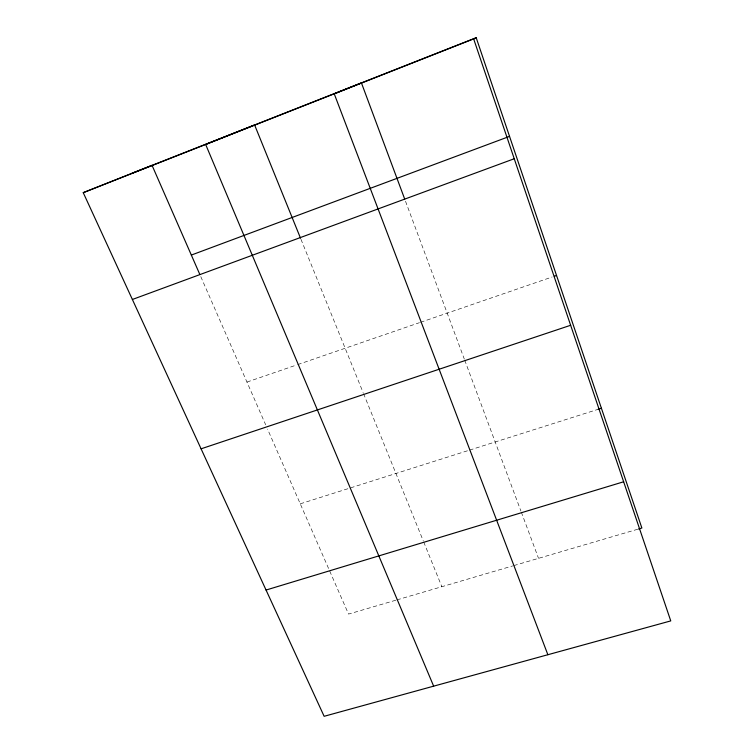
<?xml version="1.0" encoding="UTF-8"?>
<svg xmlns="http://www.w3.org/2000/svg" width="754" height="754" viewBox="0 0 754 754"><rect width="100%" height="100%" fill="white"/><g stroke="black" fill="none" stroke-linecap="round" stroke-linejoin="round"><path stroke-width="0.57" stroke-dasharray="3.77 2.83" d="M246.954 382.071L296.605 364.974M297.707 364.597L419.46 322.674M420.572 322.297L552.126 277.001M300.271 503.832L468.423 450.477M469.535 450.119L598.054 409.337M395.765 600.231L348.546 614.086L267.538 429.083M396.887 599.901L512.673 565.924M513.804 565.594L638.506 529.006M200.771 276.614L265.672 424.813M300.978 239.31L363.126 392.561M363.56 393.645L423.267 540.882M423.71 541.975L441.853 586.706M405.511 201.243L464.304 359.064M464.709 360.158L520.92 511.071M521.334 512.164L538.535 558.337"/><path stroke-width="1.13" d="M638.506 529.006L641.871 528.017L476.198 37.7L473.682 38.982L670.758 620.9L324.135 716.3L83.242 192.666L152.035 165.315L199.829 274.465M132.073 173.25L476.198 37.7M83.242 192.666L474.634 38.501M191.337 255.069L509.544 136.38M132.384 299.479L514.247 158.745M554.331 276.237L556.546 275.483M201.082 448.818L570.646 325.276M598.054 409.337L601.409 408.272M266.058 590.043L623.643 481.778M433.654 686.159L205.663 144.476L254.598 124.938L300.535 238.217M547.866 654.726L334.248 93.864L361.42 82.883L404.7 199.065"/></g></svg>
